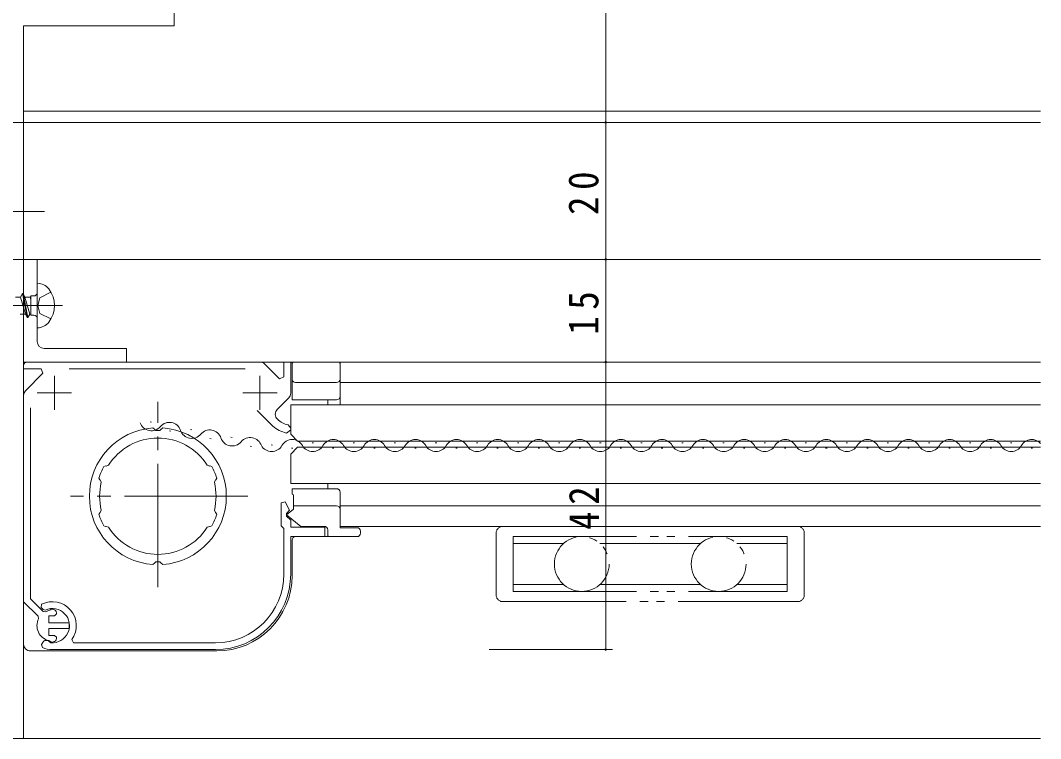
# Model space of a CAD drawing. Units: millimetres, scale not verified. Extents: x -594 to 539, y -420 to 386.
# Drawn here: x 7 to 156, y -238 to -133.1 of the extents above; entities that cross this region are included whole.
import ezdxf

# ---------------------------------------------------------------- set-up
doc = ezdxf.new("R2010")
doc.units = ezdxf.units.MM
doc.header["$LTSCALE"] = 2
for name, pattern in [('CHAIN2', [12, 9, -1, 1, -1]), ('DASHED3', [4, 3, -1]), ('DOUBLE_CHAIN2', [12.8, 9, -1, 0.6, -0.6, 0.6, -1])]:
    doc.linetypes.add(name, pattern=pattern)
for name, color, linetype, lineweight in [('0-3_YKK_11', 7, 'Continuous', 9), ('0-4_YKK_12', 2, 'Continuous', 9), ('0-5_YKK_13', 4, 'Continuous', 9), ('0-6_YKK_D', 6, 'Continuous', 9), ('0-7_YSS_K', 3, 'Continuous', 9)]:
    doc.layers.add(name, color=color, linetype=linetype, lineweight=lineweight)
doc.styles.add('ＭＳ ゴシック', font='')
doc.styles.get('ＭＳ ゴシック').set_extended_font_data('MS Gothic')

msp = doc.modelspace()

# ---------------------------------------------------------------- linework, layer by layer
at = {"layer": '0-3_YKK_11'}
for p, q in [((29.49, -129.965), (29.49, -133.865)), ((7.49, -133.865), (7.49, -147.965)), ((29.49, -133.865), (7.49, -133.865)), ((7.49, -147.965), (-17.51, -147.965)), ((5.99, -147.965), (7.49, -147.965)), ((7.49, -147.965), (7.49, -167.965)), ((7.49, -167.965), (4.49, -167.965)), ((7.49, -167.965), (9.49, -167.965)), ((7.49, -181.465), (7.49, -167.965)), ((9.49, -167.965), (9.49, -179.965)), ((7.49, -182.965), (7.49, -181.465)), ((10.49, -180.965), (22.49, -180.965)), ((22.49, -180.965), (22.49, -182.965)), ((7.49, -182.965), (42.026, -182.965)), ((7.49, -183.965), (7.49, -182.965)), ((22.49, -182.965), (7.49, -182.965)), ((45.49, -182.965), (46.49, -182.965)), ((45.49, -185.142), (45.49, -182.965)), ((46.49, -182.965), (46.49, -187.5)), ((10.051, -183.965), (7.49, -183.965)), ((7.783, -187.147), (10.318, -184.611)), ((10.318, -184.611), (10.051, -183.965)), ((39.825, -183.965), (14.156, -183.965)), ((42.733, -183.258), (44.873, -185.398)), ((44.873, -185.398), (45.49, -185.142)), ((7.49, -217.972), (7.49, -187.854)), ((46.197, -188.208), (44.528, -189.876)), ((8.49, -189.631), (8.49, -217.558)), ((43.847, -192.291), (41.601, -190.046)), ((46.112, -192.156), (46.49, -192.641)), ((26.59, -192.78), (26.376, -192.59)), ((26.796, -192.969), (26.59, -192.78)), ((27.59, -192.78), (27.385, -192.969)), ((27.804, -192.59), (27.59, -192.78)), ((43.864, -192.307), (43.847, -192.291)), ((46.49, -192.847), (45.874, -193.333)), ((46.49, -192.641), (46.49, -192.847)), ((19.523, -198.158), (19.894, -198.041)), ((34.286, -198.041), (34.658, -198.158)), ((19.209, -198.22), (19.462, -198.132)), ((19.462, -198.132), (19.523, -198.158)), ((34.658, -198.158), (34.718, -198.132)), ((34.718, -198.132), (34.972, -198.22)), ((18.602, -200.157), (18.489, -199.914)), ((18.663, -200.183), (18.602, -200.157)), ((18.837, -200.531), (18.663, -200.183)), ((35.517, -200.183), (35.343, -200.531)), ((35.578, -200.157), (35.517, -200.183)), ((35.691, -199.914), (35.578, -200.157)), ((45.09, -203.551), (45.699, -203.402)), ((45.09, -206.865), (45.09, -203.551)), ((45.699, -203.402), (46.335, -204.62)), ((18.489, -205.216), (18.602, -204.973)), ((18.602, -204.973), (18.663, -204.947)), ((18.663, -204.947), (18.837, -204.599)), ((35.343, -204.599), (35.517, -204.947)), ((35.517, -204.947), (35.578, -204.973)), ((35.578, -204.973), (35.691, -205.216)), ((46.335, -204.62), (45.89, -205.065)), ((45.89, -205.065), (45.89, -205.465)), ((45.89, -205.465), (46.49, -206.065)), ((19.462, -206.998), (19.209, -206.91)), ((19.523, -206.972), (19.462, -206.998)), ((19.894, -207.089), (19.523, -206.972)), ((34.658, -206.972), (34.286, -207.089)), ((34.718, -206.998), (34.658, -206.972)), ((34.972, -206.91), (34.718, -206.998)), ((45.29, -207.065), (45.09, -206.865)), ((45.49, -207.265), (45.29, -207.065)), ((46.49, -206.065), (46.49, -207.065)), ((46.49, -207.065), (51.49, -207.065)), ((51.49, -207.065), (51.49, -208.465)), ((45.49, -213.965), (45.49, -207.265)), ((46.49, -208.465), (46.49, -213.965)), ((51.49, -208.465), (46.49, -208.465)), ((26.376, -212.539), (26.59, -212.35)), ((26.59, -212.35), (26.796, -212.16)), ((26.59, -212.35), (26.796, -212.16)), ((27.385, -212.16), (27.59, -212.35)), ((27.59, -212.35), (27.804, -212.539)), ((9.624, -220.106), (7.49, -217.972)), ((8.49, -217.558), (10.332, -219.399)), ((10.036, -218.821), (10.113, -218.341)), ((10.336, -219.121), (10.036, -218.821)), ((9.68, -220.453), (9.624, -220.106)), ((10.332, -219.399), (10.679, -219.455)), ((10.67, -219.182), (10.336, -219.121)), ((11.171, -219.276), (11.298, -219.211)), ((11.19, -220.015), (11.19, -221.065)), ((11.986, -220.015), (11.19, -220.015)), ((12.282, -219.765), (11.986, -220.015)), ((11.19, -221.065), (14.14, -221.065)), ((11.19, -221.865), (11.19, -222.915)), ((14.14, -221.865), (11.19, -221.865)), ((14.14, -221.065), (14.14, -221.865)), ((11.19, -222.915), (11.986, -222.915)), ((11.986, -222.915), (12.282, -223.165)), ((10.097, -224.224), (10.272, -223.922)), ((10.232, -224.647), (10.097, -224.224)), ((11.298, -223.719), (11.171, -223.654)), ((11.257, -223.845), (11.464, -223.955)), ((14.544, -223.491), (14.788, -223.965)), ((14.788, -223.965), (35.49, -223.965)), ((35.49, -224.965), (11.69, -224.965))]:
    msp.add_line(p, q, dxfattribs=at)
at = {"layer": '0-3_YKK_11', "color": 2}
for p, q in [((11.99, -184.965), (11.99, -189.965)), ((41.99, -184.965), (41.99, -189.965)), ((14.49, -187.465), (9.49, -187.465)), ((44.49, -187.465), (39.49, -187.465))]:
    msp.add_line(p, q, dxfattribs=at)
at = {"layer": '0-3_YKK_11'}
for centre, radius, start, end in [((10.49, -179.965), 1, 180, 270), ((42.026, -183.965), 1, 45.00002, 90.00002), ((8.49, -187.854), 1, 135.00002, 180.00002), ((45.49, -187.5), 1, 315.00002, 0.00002), ((45.235, -190.584), 1, 134.99997, 227.55574), ((46.99, -188.665), 3.6, 227.55576, 255.88303), ((27.09, -202.565), 10, 94.09602, 265.90396), ((27.09, -202.565), 9.6, 88.24271, 91.75728), ((27.09, -202.565), 10, 274.09602, 85.90396), ((46.99, -188.665), 4.8, 229.35521, 256.55226), ((27.09, -202.565), 8.5, 32.15411, 147.84587), ((27.09, -202.565), 9, 151.12994, 162.87007), ((27.09, -202.565), 9, 17.12991, 28.87004), ((27.09, -202.565), 8.5, 166.15413, 193.84586), ((27.09, -202.565), 8.5, 346.15413, 13.84586), ((27.09, -202.565), 9, 197.12991, 208.87006), ((27.09, -202.565), 9, 331.12993, 342.87007), ((27.09, -202.565), 8.5, 212.15411, 327.84587), ((27.09, -202.565), 9.6, 268.24271, 271.75728), ((35.49, -213.965), 11, 270, 359.99998), ((35.49, -213.965), 10, 270, 359.99998), ((11.69, -221.465), 3.5, 324.62344, 116.79002), ((11.69, -221.465), 2.5, 264.79929, 114.07516), ((11.69, -221.465), 2.25, 153.28389, 256.66525), ((11.69, -221.465), 2.25, 103.33472, 116.71609), ((11.69, -219.665), 0.6, 350.40593, 130.80443), ((11.69, -223.265), 0.6, 229.19556, 9.59406), ((11.69, -221.465), 3.5, 245.37938, 270), ((10.791, -224.222), 0.6, 132.08482, 149.99977), ((10.791, -224.222), 0.6, 38.98369, 132.08502)]:
    msp.add_arc(centre, radius, start, end, dxfattribs=at)
at = {"layer": '0-4_YKK_12'}
for p, q in [((7.49, -146.335), (155.99, -146.335)), ((7.19, -147.965), (155.99, -147.965)), ((7.19, -167.965), (155.99, -167.965)), ((155.99, -182.965), (27.99, -182.965)), ((53.69, -182.964), (53.69, -189.214)), ((155.99, -185.965), (53.69, -185.964)), ((155.99, -189.215), (46.49, -189.214)), ((46.49, -189.214), (46.49, -193.514)), ((25.962, -191.716), (26.159, -191.753)), ((28.77, -193.018), (28.966, -193.055)), ((31.858, -192.827), (32.055, -192.864)), ((47.49, -194.514), (46.49, -193.514)), ((34.666, -194.13), (34.862, -194.167)), ((37.755, -193.939), (37.951, -193.976)), ((43.651, -195.05), (43.847, -195.087)), ((155.99, -194.515), (47.49, -194.514)), ((49.605, -194.784), (49.805, -194.784)), ((55.605, -194.784), (55.805, -194.784)), ((61.605, -194.784), (61.805, -194.784)), ((67.605, -194.784), (67.805, -194.784)), ((73.605, -194.784), (73.805, -194.784)), ((79.605, -194.784), (79.805, -194.784)), ((85.605, -194.784), (85.805, -194.784)), ((91.605, -194.784), (91.805, -194.784)), ((97.605, -194.784), (97.805, -194.784)), ((103.605, -194.784), (103.805, -194.784)), ((109.605, -194.784), (109.805, -194.784)), ((115.605, -194.784), (115.805, -194.784)), ((121.605, -194.784), (121.805, -194.784)), ((127.605, -194.784), (127.805, -194.784)), ((133.605, -194.784), (133.805, -194.784)), ((139.605, -194.784), (139.805, -194.784)), ((145.605, -194.784), (145.805, -194.784)), ((151.605, -194.784), (151.805, -194.784)), ((40.562, -195.241), (40.758, -195.279)), ((47.49, -195.414), (46.49, -196.414)), ((46.49, -196.414), (46.49, -200.714)), ((46.605, -195.544), (46.805, -195.544)), ((155.99, -195.415), (47.49, -195.414)), ((52.605, -195.544), (52.805, -195.544)), ((58.605, -195.544), (58.805, -195.544)), ((64.605, -195.544), (64.805, -195.544)), ((70.605, -195.544), (70.805, -195.544)), ((76.605, -195.544), (76.805, -195.544)), ((82.605, -195.544), (82.805, -195.544)), ((88.605, -195.544), (88.805, -195.544)), ((94.605, -195.544), (94.805, -195.544)), ((100.605, -195.544), (100.805, -195.544)), ((106.605, -195.544), (106.805, -195.544)), ((112.605, -195.544), (112.805, -195.544)), ((118.605, -195.544), (118.805, -195.544)), ((124.605, -195.544), (124.805, -195.544)), ((130.605, -195.544), (130.805, -195.544)), ((136.605, -195.544), (136.805, -195.544)), ((142.605, -195.544), (142.805, -195.544)), ((148.605, -195.544), (148.805, -195.544)), ((154.605, -195.544), (154.805, -195.544)), ((155.99, -200.715), (46.49, -200.714)), ((155.99, -203.965), (53.69, -203.964)), ((155.99, -206.965), (53.69, -206.964))]:
    msp.add_line(p, q, dxfattribs=at)
at = {"layer": '0-4_YKK_12', "linetype": 'CHAIN2'}
for p, q in [((27.09, -215.849), (27.09, -188.781)), ((40.22, -202.564), (14.346, -202.564))]:
    msp.add_line(p, q, dxfattribs=at)
at = {"layer": '0-4_YKK_12'}
for centre, start, end in [((26.146, -191.284), 198.52634, 320.12125), ((28.783, -193.487), 18.52634, 140.12125), ((32.042, -192.395), 198.52634, 320.12125), ((34.679, -194.599), 18.52634, 140.12125), ((37.938, -193.507), 198.52634, 320.12125), ((40.575, -195.71), 18.52634, 140.12125), ((46.705, -196.003), 29.20253, 150.79745), ((52.705, -196.003), 29.20253, 150.79745), ((58.705, -196.003), 29.20253, 150.79745), ((64.705, -196.003), 29.20253, 150.79745), ((70.705, -196.003), 29.20253, 150.79745), ((76.705, -196.003), 29.20253, 150.79745), ((82.705, -196.003), 29.20253, 150.79745), ((88.705, -196.003), 29.20253, 150.79745), ((94.705, -196.003), 29.20253, 150.79745), ((100.705, -196.003), 29.20253, 150.79745), ((106.705, -196.003), 29.20253, 150.79745), ((112.705, -196.003), 29.20253, 150.79745), ((118.705, -196.003), 29.20253, 150.79745), ((124.705, -196.003), 29.20253, 150.79745), ((130.705, -196.003), 29.20253, 150.79745), ((136.705, -196.003), 29.20253, 150.79745), ((142.705, -196.003), 29.20253, 150.79745), ((148.705, -196.003), 29.20253, 150.79745), ((154.705, -196.003), 41.57155, 150.79745), ((43.705, -194.326), 209.20253, 330.79745), ((49.705, -194.326), 209.20253, 330.79745), ((55.705, -194.326), 209.20253, 330.79745), ((61.705, -194.326), 209.20253, 330.79745), ((67.705, -194.326), 209.20253, 330.79745), ((73.705, -194.326), 209.20253, 330.79745), ((79.705, -194.326), 209.20253, 330.79745), ((85.705, -194.326), 209.20253, 330.79745), ((91.705, -194.326), 209.20253, 330.79745), ((97.705, -194.326), 209.20253, 330.79745), ((103.705, -194.326), 209.20253, 330.79745), ((109.705, -194.326), 209.20253, 330.79745), ((115.705, -194.326), 209.20253, 330.79745), ((121.705, -194.326), 209.20253, 330.79745), ((127.705, -194.326), 209.20253, 330.79745), ((133.705, -194.326), 209.20253, 330.79745), ((139.705, -194.326), 209.20253, 330.79745), ((145.705, -194.326), 209.20253, 330.79745), ((151.705, -194.326), 209.20253, 330.79745)]:
    msp.add_arc(centre, 1.718, start, end, dxfattribs=at)
at = {"layer": '0-5_YKK_13', "linetype": 'CHAIN2'}
for p, q in [((10.52, -160.965), (0.739, -160.965)), ((13.176, -174.715), (-16.715, -174.715))]:
    msp.add_line(p, q, dxfattribs=at)
at = {"layer": '0-5_YKK_13'}
for p, q in [((9.49, -177.965), (9.49, -171.465)), ((6.286, -173.475), (7.055, -173.475)), ((7.755, -175.955), (7.055, -173.475)), ((8.02, -176.465), (7.32, -172.965)), ((7.42, -172.965), (7.686, -173.475)), ((8.12, -176.465), (7.42, -172.965)), ((7.686, -173.475), (8.455, -173.475)), ((8.386, -175.955), (7.686, -173.475)), ((8.538, -173.315), (8.455, -173.475)), ((8.555, -173.829), (8.455, -173.475)), ((8.99, -173.315), (8.538, -173.315)), ((8.555, -176.115), (8.555, -173.315)), ((9.49, -173.315), (9.49, -176.115)), ((9.49, -176.115), (9.49, -173.315)), ((7.755, -175.955), (6.986, -175.955)), ((8.02, -176.465), (7.755, -175.955)), ((8.12, -176.465), (8.02, -176.465)), ((8.12, -176.465), (8.386, -175.955)), ((8.555, -175.955), (8.386, -175.955)), ((8.99, -176.115), (8.555, -176.115)), ((7.99, -182.965), (53.39, -182.965)), ((7.49, -183.465), (7.49, -224.165)), ((46.69, -188.465), (46.69, -183.265)), ((46.69, -188.258), (46.69, -183.265)), ((46.69, -188.465), (46.69, -185.965)), ((53.19, -185.965), (47.19, -185.965)), ((46.69, -188.465), (46.69, -187.827)), ((53.19, -188.465), (46.69, -188.465)), ((51.89, -189.215), (51.89, -188.465)), ((51.89, -201.465), (51.89, -200.715)), ((53.19, -201.465), (46.69, -201.465)), ((46.69, -202.265), (46.69, -201.465)), ((46.89, -204.465), (46.89, -202.465)), ((53.69, -201.965), (53.69, -207.165)), ((46.89, -203.965), (53.19, -203.965)), ((45.89, -205.265), (46.89, -204.465)), ((45.89, -205.265), (47.99, -206.965)), ((47.99, -206.965), (51.39, -206.965)), ((47.19, -208.465), (56.19, -208.465)), ((51.89, -208.265), (51.89, -207.465)), ((53.69, -207.165), (56.19, -207.165)), ((56.69, -207.965), (56.69, -207.665)), ((46.69, -208.965), (46.69, -214.165)), ((35.69, -225.165), (8.49, -225.165))]:
    msp.add_line(p, q, dxfattribs=at)
at = {"layer": '0-5_YKK_13', "linetype": 'DASHED3'}
for p, q in [((11.483, -172.765), (9.868, -173.57)), ((9.868, -173.57), (9.583, -174.715)), ((9.868, -175.86), (9.583, -174.715)), ((11.483, -176.665), (9.868, -175.86))]:
    msp.add_line(p, q, dxfattribs=at)
at = {"layer": '0-5_YKK_13', "linetype": 'DOUBLE_CHAIN2'}
for p, q in [((120.49, -206.964), (77.49, -206.964)), ((76.49, -207.964), (76.49, -216.964)), ((78.99, -208.464), (78.99, -216.464)), ((78.99, -208.464), (118.99, -208.464)), ((118.99, -208.464), (118.99, -216.464)), ((121.49, -216.964), (121.49, -207.964)), ((78.99, -209.464), (86.344, -209.464)), ((91.636, -209.464), (106.344, -209.464)), ((111.636, -209.464), (118.99, -209.464)), ((78.99, -215.464), (86.344, -215.464)), ((91.636, -215.464), (106.344, -215.464)), ((111.636, -215.464), (118.99, -215.464)), ((78.99, -216.464), (118.99, -216.464)), ((77.49, -217.964), (120.49, -217.964))]:
    msp.add_line(p, q, dxfattribs=at)
at = {"layer": '0-5_YKK_13'}
msp.add_lwpolyline([(7.42, -172.965), (7.32, -172.965), (7.055, -173.475)], dxfattribs=at)
at = {"layer": '0-5_YKK_13', "linetype": 'DOUBLE_CHAIN2'}
for centre in [(88.99, -212.464), (108.99, -212.464)]:
    msp.add_circle(centre, 4, dxfattribs=at)
at = {"layer": '0-5_YKK_13'}
for centre, radius, start, end in [((9.503, -173.565), 2.1, 37.24777, 90), ((7.99, -174.715), 4, 322.75221, 37.24777), ((8.99, -172.815), 0.5, 270, 0), ((8.99, -176.615), 0.5, 0, 90), ((9.503, -175.865), 2.1, 270, 322.75221), ((7.99, -183.465), 0.5, 89.99998, 179.99998), ((46.99, -183.265), 0.3, 89.99998, 179.99998), ((53.39, -183.265), 0.3, 359.99998, 89.99998), ((47.19, -185.465), 0.5, 179.99998, 269.99998), ((53.19, -185.465), 0.5, 269.99998, 359.99998), ((53.19, -187.965), 0.5, 269.99998, 359.99998), ((46.69, -202.465), 0.2, 359.99998, 89.99998), ((53.19, -201.965), 0.5, 359.99998, 89.99998), ((53.19, -204.465), 0.5, 359.99998, 89.99998), ((51.39, -207.465), 0.5, 359.99998, 89.99998), ((47.19, -208.965), 0.5, 89.99998, 179.99998), ((52.09, -208.265), 0.2, 179.99998, 269.99998), ((56.19, -207.665), 0.5, 359.99998, 89.99998), ((56.19, -207.965), 0.5, 269.99998, 359.99998), ((35.69, -214.165), 11, 269.99998, 359.99998), ((8.49, -224.165), 1, 179.99998, 269.99998)]:
    msp.add_arc(centre, radius, start, end, dxfattribs=at)
at = {"layer": '0-5_YKK_13', "linetype": 'DOUBLE_CHAIN2'}
for centre, start, end in [((77.49, -207.964), 90, 180), ((120.49, -207.964), 0, 90), ((77.49, -216.964), 180, 270), ((120.49, -216.964), 270, 0)]:
    msp.add_arc(centre, 1, start, end, dxfattribs=at)
at = {"layer": '0-6_YKK_D'}
for p, q in [((92.49, -77.965), (92.49, -147.965)), ((75.49, -147.965), (93.49, -147.965)), ((75.49, -147.965), (93.49, -147.965)), ((92.49, -147.965), (92.49, -167.965)), ((75.49, -167.965), (93.49, -167.965)), ((75.49, -167.965), (93.49, -167.965)), ((92.49, -167.965), (92.49, -182.965)), ((75.49, -182.965), (93.49, -182.965)), ((75.49, -182.966), (93.49, -182.966)), ((92.49, -182.966), (92.49, -224.965)), ((75.49, -224.965), (93.49, -224.965))]:
    msp.add_line(p, q, dxfattribs=at)
for centre, start, end in [((92.49, -147.965), 90, 270), ((92.49, -147.965), 90, 270), ((92.49, -147.965), 270, 90), ((92.49, -147.965), 270, 90), ((92.49, -167.965), 90, 270), ((92.49, -167.965), 90, 270), ((92.49, -167.965), 270, 90), ((92.49, -167.965), 270, 90), ((92.49, -182.965), 90, 270), ((92.49, -182.966), 90, 270), ((92.49, -182.965), 270, 90), ((92.49, -182.966), 270, 90), ((92.49, -224.965), 90, 270), ((92.49, -224.965), 270, 90)]:
    msp.add_arc(centre, 0.106, start, end, dxfattribs=at)
at = {"layer": '0-7_YSS_K'}
for p, q in [((7.49, -167.965), (4.49, -167.965)), ((7.49, -167.965), (7.49, -237.965)), ((7.49, -237.965), (-17.51, -237.965)), ((7.49, -237.965), (155.99, -237.965))]:
    msp.add_line(p, q, dxfattribs=at)

# ---------------------------------------------------------------- texts
at = {"layer": '0-6_YKK_D', "color": 7, "char_height": 4.399, "attachment_point": 7, "rotation": 90, "style": 'ＭＳ ゴシック'}
for s, insert in [('\\T1.36;\\W0.9;20', (91.49, -161.485)), ('\\T1.36;\\W0.9;15', (91.49, -178.985)), ('\\T1.36;\\W0.9;42', (91.49, -207.485))]:
    msp.add_mtext(s, dxfattribs=dict(at, insert=insert))

doc.saveas('drawing.dxf')
